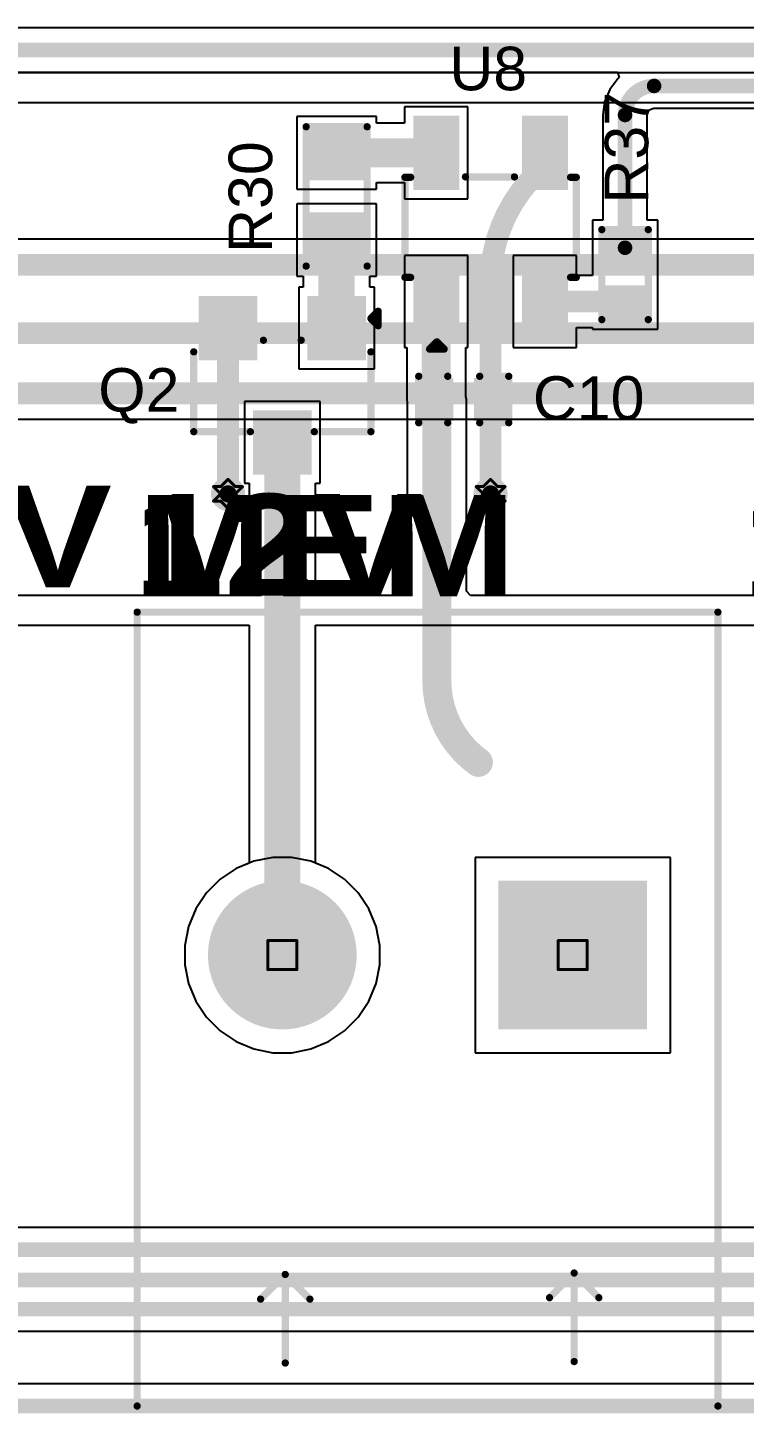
# Model space of a CAD drawing. Header units: inches. Extents: x -25 to 209, y 65 to 158.
# Drawn here: x 41.49 to 54.03, y 65.19 to 89.44 of the extents above; entities that cross this region are included whole.
import ezdxf

# ---------------------------------------------------------------- set-up
doc = ezdxf.new("R2010")
doc.units = ezdxf.units.IN
for name, color, linetype in [('Board Outline', 216, 'Continuous'), ('Bottom Layer', 5, 'Continuous'), ('Bottom Solder', 6, 'Continuous'), ('Drill Drawing', 1, 'Continuous'), ('Multi-Layer', 9, 'Continuous'), ('Pad Holes', 156, 'Continuous'), ('Top Layer', 1, 'Continuous'), ('Top Overlay', 2, 'Continuous'), ('Top Paste', 8, 'Continuous'), ('Top Solder', 216, 'Continuous'), ('Via Holes', 16, 'Continuous')]:
    doc.layers.add(name, color=color, linetype=linetype)
doc.styles.add('Arial', font='', dxfattribs={"height": 0.2})
doc.styles.add('Arial Black_Bold', font='', dxfattribs={"height": 0.2})
doc.styles.get('Arial').set_extended_font_data('Arial')
doc.styles.get('Arial Black_Bold').set_extended_font_data('Arial Black', bold=True)

# ---------------------------------------------------------------- blocks, each defined once
blk = doc.blocks.new('TB008A_508_02BE_6')
at = {"layer": 'Bottom Layer'}
blk.add_hatch(color=5, dxfattribs=at).paths.add_polyline_path([(-3.740002679999999, 1.20000014), (-1.3400024, 1.20000014), (-1.3400024, -1.20000014), (-3.740002679999999, -1.20000014)])
h = blk.add_hatch(color=5, dxfattribs=at)
edge = h.paths.add_edge_path()
edge.add_arc((2.54, 0), 1.20000014, 0, 360)
at = {"layer": 'Bottom Solder'}
blk.add_hatch(color=6, dxfattribs=at).paths.add_polyline_path([(-3.84160268, 1.30160014), (-1.2384024, 1.30160014), (-1.2384024, -1.30160014), (-3.84160268, -1.30160014)])
h = blk.add_hatch(color=6, dxfattribs=at)
edge = h.paths.add_edge_path()
edge.add_arc((2.54, 0), 1.30160014, 0, 360)
at = {"layer": 'Multi-Layer'}
h = blk.add_hatch(color=9, dxfattribs=at)
edge = h.paths.add_edge_path()
edge.add_arc((2.54, 0), 1.20000014, 0, 360)
at = {"layer": 'Pad Holes'}
h = blk.add_hatch(color=7, dxfattribs=at)
edge = h.paths.add_edge_path()
edge.add_arc((-2.54000254, 0), 0.7999984, 0, 360)
h = blk.add_hatch(color=7, dxfattribs=at)
edge = h.paths.add_edge_path()
edge.add_arc((2.54, 0), 0.7999984, 0, 360)
at = {"layer": 'Top Layer'}
blk.add_hatch(color=1, dxfattribs=at).paths.add_polyline_path([(-3.740002679999999, 1.20000014), (-1.3400024, 1.20000014), (-1.3400024, -1.20000014), (-3.740002679999999, -1.20000014)])
h = blk.add_hatch(color=1, dxfattribs=at)
edge = h.paths.add_edge_path()
edge.add_arc((2.54, 0), 1.20000014, 0, 360)
at = {"layer": 'Top Solder'}
blk.add_hatch(color=216, dxfattribs=at).paths.add_polyline_path([(-3.84160268, 1.30160014), (-1.2384024, 1.30160014), (-1.2384024, -1.30160014), (-3.84160268, -1.30160014)])
h = blk.add_hatch(color=216, dxfattribs=at)
edge = h.paths.add_edge_path()
edge.add_arc((2.54, 0), 1.30160014, 0, 360)
at = {"layer": 'Top Overlay', "const_width": 0.127}
for points in [[(5.08, 7.88999946), (-5.08, 7.88999946)], [(-5.08, 7.88999946), (-5.08, -6.000000699999999)], [(5.08, 7.88999946), (5.08, -6.000000699999999)], [(-2.56540254, 7.112), (-2.56540254, 5.5626)], [(2.4892, 7.1374), (2.4892, 5.588)], [(2.4892, 5.588), (2.0574, 6.019799999999999)], [(2.921, 6.019799999999999), (2.4892, 5.588)], [(-2.56540254, 5.5626), (-2.9972, 5.9944)], [(-2.13359746, 5.9944), (-2.56540254, 5.5626)], [(5.08, -6.000000699999999), (-5.08, -6.000000699999999)]]:
    blk.add_lwpolyline(points, dxfattribs=at)
at = {"layer": 'Top Overlay', "const_width": 0.0635}
for points in [[(-5.11175, 7.88999946, 1), (-5.04825, 7.88999946, 1)], [(-5.11175, 7.88999946, 1), (-5.04825, 7.88999946, 1)], [(5.04825, 7.88999946, 1), (5.11175, 7.88999946, 1)], [(5.04825, 7.88999946, 1), (5.11175, 7.88999946, 1)], [(-2.59715254, 7.112, 1), (-2.53365254, 7.112, 1)], [(2.45745, 7.1374, 1), (2.52095, 7.1374, 1)], [(2.02565, 6.019799999999999, 1), (2.08915, 6.019799999999999, 1)], [(2.88925, 6.019799999999999, 1), (2.95275, 6.019799999999999, 1)], [(-3.02895, 5.9944, 1), (-2.96545, 5.9944, 1)], [(-2.16534746, 5.9944, 1), (-2.10184746, 5.9944, 1)], [(-2.59715254, 5.5626, 1), (-2.53365254, 5.5626, 1)], [(-2.59715254, 5.5626, 1), (-2.53365254, 5.5626, 1)], [(-2.59715254, 5.5626, 1), (-2.53365254, 5.5626, 1)], [(2.45745, 5.588, 1), (2.52095, 5.588, 1)], [(2.45745, 5.588, 1), (2.52095, 5.588, 1)], [(2.45745, 5.588, 1), (2.52095, 5.588, 1)], [(-5.11175, -6.000000699999999, 1), (-5.04825, -6.000000699999999, 1)], [(-5.11175, -6.000000699999999, 1), (-5.04825, -6.000000699999999, 1)], [(5.04825, -6.000000699999999, 1), (5.11175, -6.000000699999999, 1)], [(5.04825, -6.000000699999999, 1), (5.11175, -6.000000699999999, 1)]]:
    blk.add_lwpolyline(points, format="xyb", close=True, dxfattribs=at)
blk = doc.blocks.new('SOT_23_5_11')
at = {"layer": 'Top Layer'}
for points in [[(-1.85000011, 1.25000004), (-0.74999977, 1.25000004), (-0.74999977, 0.65000124), (-1.85000011, 0.65000124)], [(0.74999977, 1.25000004), (1.85000011, 1.25000004), (1.85000011, 0.65000124), (0.74999977, 0.65000124)], [(-1.85000011, 0.2999994), (-0.74999977, 0.2999994), (-0.74999977, -0.2999994), (-1.85000011, -0.2999994)], [(-1.85000011, -0.65000124), (-0.74999977, -0.65000124), (-0.74999977, -1.25000004), (-1.85000011, -1.25000004)], [(0.74999977, -0.65000124), (1.85000011, -0.65000124), (1.85000011, -1.25000004), (0.74999977, -1.25000004)]]:
    blk.add_hatch(color=1, dxfattribs=at).paths.add_polyline_path(points)
at = {"layer": 'Top Paste'}
for points in [[(-1.85000011, 1.25000004), (-0.74999977, 1.25000004), (-0.74999977, 0.65000124), (-1.85000011, 0.65000124)], [(0.74999977, 1.25000004), (1.85000011, 1.25000004), (1.85000011, 0.65000124), (0.74999977, 0.65000124)], [(-1.85000011, 0.2999994), (-0.74999977, 0.2999994), (-0.74999977, -0.2999994), (-1.85000011, -0.2999994)], [(-1.85000011, -0.65000124), (-0.74999977, -0.65000124), (-0.74999977, -1.25000004), (-1.85000011, -1.25000004)], [(0.74999977, -0.65000124), (1.85000011, -0.65000124), (1.85000011, -1.25000004), (0.74999977, -1.25000004)]]:
    blk.add_hatch(color=8, dxfattribs=at).paths.add_polyline_path(points)
at = {"layer": 'Top Solder'}
for points in [[(-1.95160011, 1.35160004), (-0.6483997699999999, 1.35160004), (-0.6483997699999999, 0.54840124), (-1.95160011, 0.54840124)], [(0.6483997699999999, 1.35160004), (1.95160011, 1.35160004), (1.95160011, 0.54840124), (0.6483997699999999, 0.54840124)], [(-1.95160011, 0.4015993999999999), (-0.6483997699999999, 0.4015993999999999), (-0.6483997699999999, -0.4015993999999999), (-1.95160011, -0.4015993999999999)], [(-1.95160011, -0.54840124), (-0.6483997699999999, -0.54840124), (-0.6483997699999999, -1.35160004), (-1.95160011, -1.35160004)], [(0.6483997699999999, -0.54840124), (1.95160011, -0.54840124), (1.95160011, -1.35160004), (0.6483997699999999, -1.35160004)]]:
    blk.add_hatch(color=216, dxfattribs=at).paths.add_polyline_path(points)
at = {"layer": 'Top Overlay', "const_width": 0.127}
for points in [[(-0.8789974799999999, 1.4986), (-0.87900002, 1.3986002)], [(-0.8789974799999999, 1.4986), (0.8735949, 1.4986)], [(0.8735949, 1.4986), (0.8735974400000001, 1.3986002)], [(-2.1336, 1.0668), (-2.1336, 0.8128)], [(-2.1336, 1.0668), (-2.0066, 0.9397999999999999)], [(-2.0066, 0.9397999999999999), (-2.1336, 0.8128)], [(0.88000078, 0.43999912), (0.8799982399999999, -0.41800018)], [(-0.87900002, -1.3986002), (-0.8789974799999999, -1.4986)], [(-0.8789974799999999, -1.4986), (0.8735949, -1.4986)], [(0.8735974400000001, -1.3986002), (0.8735949, -1.4986)]]:
    blk.add_lwpolyline(points, dxfattribs=at)
at = {"layer": 'Top Overlay', "const_width": 0.0635}
for points in [[(-0.9107500199999999, 1.3986002, 1), (-0.8472500199999999, 1.3986002, 1)], [(-0.9107474799999999, 1.4986, 1), (-0.84724748, 1.4986, 1)], [(-0.9107474799999999, 1.4986, 1), (-0.84724748, 1.4986, 1)], [(0.8418448999999999, 1.4986, 1), (0.9053449, 1.4986, 1)], [(0.8418448999999999, 1.4986, 1), (0.9053449, 1.4986, 1)], [(0.84184744, 1.3986002, 1), (0.9053474399999999, 1.3986002, 1)], [(-2.16535, 1.0668, 1), (-2.10185, 1.0668, 1)], [(-2.16535, 1.0668, 1), (-2.10185, 1.0668, 1)], [(-2.03835, 0.9397999999999999, 1), (-1.97485, 0.9397999999999999, 1)], [(-2.03835, 0.9397999999999999, 1), (-1.97485, 0.9397999999999999, 1)], [(-2.16535, 0.8128, 1), (-2.10185, 0.8128, 1)], [(-2.16535, 0.8128, 1), (-2.10185, 0.8128, 1)], [(0.84825078, 0.43999912, 1), (0.91175078, 0.43999912, 1)], [(0.8482482399999999, -0.41800018, 1), (0.91174824, -0.41800018, 1)], [(-0.9107500199999999, -1.3986002, 1), (-0.8472500199999999, -1.3986002, 1)], [(-0.9107474799999999, -1.4986, 1), (-0.84724748, -1.4986, 1)], [(-0.9107474799999999, -1.4986, 1), (-0.84724748, -1.4986, 1)], [(0.8418448999999999, -1.4986, 1), (0.9053449, -1.4986, 1)], [(0.8418448999999999, -1.4986, 1), (0.9053449, -1.4986, 1)], [(0.84184744, -1.3986002, 1), (0.9053474399999999, -1.3986002, 1)]]:
    blk.add_lwpolyline(points, format="xyb", close=True, dxfattribs=at)
blk = doc.blocks.new('R___0402_21')
at = {"layer": 'Top Layer'}
for points in [[(-0.6985025399999999, -0.3175), (-0.6985025399999999, 0.3174999999999999), (-0.2413025400000001, 0.3175), (-0.2413025399999999, -0.3174999999999999)], [(0.2413000000000001, -0.3175), (0.2412999999999999, 0.3174999999999999), (0.6985, 0.3175), (0.6985, -0.3174999999999999)]]:
    blk.add_hatch(color=1, dxfattribs=at).paths.add_polyline_path(points)
at = {"layer": 'Top Paste'}
for points in [[(-0.6985025399999999, -0.3175), (-0.6985025399999999, 0.3174999999999999), (-0.2413025400000001, 0.3175), (-0.2413025399999999, -0.3174999999999999)], [(0.2413000000000001, -0.3175), (0.2412999999999999, 0.3174999999999999), (0.6985, 0.3175), (0.6985, -0.3174999999999999)]]:
    blk.add_hatch(color=8, dxfattribs=at).paths.add_polyline_path(points)
at = {"layer": 'Top Solder'}
for points in [[(-0.7535037, -0.3725011600000001), (-0.7535037, 0.3725011599999999), (-0.1863013800000001, 0.3725011600000001), (-0.1863013799999999, -0.3725011599999999)], [(0.18629884, -0.3725011600000001), (0.1862988399999999, 0.3725011599999999), (0.75350116, 0.3725011600000001), (0.75350116, -0.3725011599999999)]]:
    blk.add_hatch(color=216, dxfattribs=at).paths.add_polyline_path(points)
at = {"layer": 'Top Overlay'}
for points, const_width in [([(0.7874, 0.4064), (-0.7874050799999999, 0.40640254)], 0.127), ([(-0.7874, -0.4064), (-0.7874050799999999, 0.40640254)], 0.127), ([(0.7874, -0.4064), (0.7874, 0.4064)], 0.127), ([(0.7874, -0.4064), (-0.7874, -0.4064)], 0.127), ([(0.8127974599999999, -0.4318), (-0.8128, -0.4318)], 0.0032258)]:
    blk.add_lwpolyline(points, dxfattribs=dict(at, const_width=const_width))
for points, const_width in [([(-0.8191550799999999, 0.40640254, 1), (-0.75565508, 0.40640254, 1)], 0.0635), ([(-0.8191550799999999, 0.40640254, 1), (-0.75565508, 0.40640254, 1)], 0.0635), ([(0.7556499999999999, 0.4064, 1), (0.8191499999999999, 0.4064, 1)], 0.0635), ([(0.7556499999999999, 0.4064, 1), (0.8191499999999999, 0.4064, 1)], 0.0635), ([(-0.8191499999999999, -0.4064, 1), (-0.7556499999999999, -0.4064, 1)], 0.0635), ([(-0.8191499999999999, -0.4064, 1), (-0.7556499999999999, -0.4064, 1)], 0.0635), ([(-0.81360518, -0.4318, 1), (-0.8119948199999999, -0.4318, 1)], 0.0016129), ([(0.7556499999999999, -0.4064, 1), (0.8191499999999999, -0.4064, 1)], 0.0635), ([(0.7556499999999999, -0.4064, 1), (0.8191499999999999, -0.4064, 1)], 0.0635), ([(0.81199228, -0.4318, 1), (0.8136026399999999, -0.4318, 1)], 0.0016129)]:
    blk.add_lwpolyline(points, format="xyb", close=True, dxfattribs=dict(at, const_width=const_width))
blk = doc.blocks.new('RES_0603_28')
at = {"layer": 'Top Layer'}
for points in [[(-0.3809999999999999, 0.4445), (-0.3809999999999999, -0.4445), (-1.143, -0.4445), (-1.143, 0.4445)], [(1.143, 0.4445), (1.143, -0.4445), (0.3809999999999999, -0.4445), (0.3809999999999999, 0.4445)]]:
    blk.add_hatch(color=1, dxfattribs=at).paths.add_polyline_path(points)
at = {"layer": 'Top Paste'}
for points in [[(-0.3809999999999999, 0.4445), (-0.3809999999999999, -0.4445), (-1.143, -0.4445), (-1.143, 0.4445)], [(1.143, 0.4445), (1.143, -0.4445), (0.3809999999999999, -0.4445), (0.3809999999999999, 0.4445)]]:
    blk.add_hatch(color=8, dxfattribs=at).paths.add_polyline_path(points)
at = {"layer": 'Top Solder'}
for points in [[(-0.2794, 0.5460999999999999), (-0.2794, -0.5460999999999999), (-1.2446, -0.5460999999999999), (-1.2446, 0.5460999999999999)], [(1.2446, 0.5460999999999999), (1.2446, -0.5460999999999999), (0.2794, -0.5460999999999999), (0.2794, 0.5460999999999999)]]:
    blk.add_hatch(color=216, dxfattribs=at).paths.add_polyline_path(points)
at = {"layer": 'Top Overlay', "const_width": 0.127}
for points in [[(1.21920254, 0.5333974599999999), (-1.2192, 0.53340254)], [(-1.2192, -0.5334), (-1.2192, 0.53340254)], [(1.2192, -0.5334), (1.21920254, 0.5333974599999999)], [(1.2192, -0.5334), (-1.2192, -0.5334)]]:
    blk.add_lwpolyline(points, dxfattribs=at)
at = {"layer": 'Top Overlay', "const_width": 0.0635}
for points in [[(-1.25095, 0.53340254, 1), (-1.18745, 0.53340254, 1)], [(-1.25095, 0.53340254, 1), (-1.18745, 0.53340254, 1)], [(1.18745254, 0.5333974599999999, 1), (1.25095254, 0.5333974599999999, 1)], [(1.18745254, 0.5333974599999999, 1), (1.25095254, 0.5333974599999999, 1)], [(-1.25095, -0.5334, 1), (-1.18745, -0.5334, 1)], [(-1.25095, -0.5334, 1), (-1.18745, -0.5334, 1)], [(1.18745, -0.5334, 1), (1.25095, -0.5334, 1)], [(1.18745, -0.5334, 1), (1.25095, -0.5334, 1)]]:
    blk.add_lwpolyline(points, format="xyb", close=True, dxfattribs=at)
blk = doc.blocks.new('____23_59')
at = {"layer": 'Top Layer'}
for points in [[(-0.41000045, 1.46000089), (0.41000045, 1.46000089), (0.41000045, 0.54000019), (-0.41000045, 0.54000019)], [(-1.36000363, -0.54000019), (-0.54000273, -0.54000019), (-0.54000273, -1.46000089), (-1.36000363, -1.46000089)], [(0.54000019, -0.54000019), (1.36000109, -0.54000019), (1.36000109, -1.46000089), (0.54000019, -1.46000089)]]:
    blk.add_hatch(color=1, dxfattribs=at).paths.add_polyline_path(points)
at = {"layer": 'Top Paste'}
for points in [[(-0.41000045, 1.46000089), (0.41000045, 1.46000089), (0.41000045, 0.54000019), (-0.41000045, 0.54000019)], [(-1.36000363, -0.54000019), (-0.54000273, -0.54000019), (-0.54000273, -1.46000089), (-1.36000363, -1.46000089)], [(0.54000019, -0.54000019), (1.36000109, -0.54000019), (1.36000109, -1.46000089), (0.54000019, -1.46000089)]]:
    blk.add_hatch(color=8, dxfattribs=at).paths.add_polyline_path(points)
at = {"layer": 'Top Solder'}
for points in [[(-0.51160045, 1.56160089), (0.51160045, 1.56160089), (0.51160045, 0.43840019), (-0.51160045, 0.43840019)], [(-1.46160363, -0.43840019), (-0.43840273, -0.43840019), (-0.43840273, -1.56160089), (-1.46160363, -1.56160089)], [(0.43840019, -0.43840019), (1.46160109, -0.43840019), (1.46160109, -1.56160089), (0.43840019, -1.56160089)]]:
    blk.add_hatch(color=216, dxfattribs=at).paths.add_polyline_path(points)
at = {"layer": 'Top Overlay', "const_width": 0.127}
for points in [[(-1.5494, 0.8128), (-1.54940254, -0.5841999999999999)], [(-0.5588, 0.8128), (-1.5494, 0.8128)], [(1.54940254, 0.8128), (0.5588, 0.8128)], [(1.54940254, 0.8128), (1.54940254, -0.5841999999999999)], [(0.3302, -0.7874), (-0.33019746, -0.78740254)], [(-1.6764, -1.0414), (-1.67640254, -1.2954)], [(-1.5494, -1.1684), (-1.67640254, -1.2954)], [(-1.5494, -1.1684), (-1.6764, -1.0414)]]:
    blk.add_lwpolyline(points, dxfattribs=at)
at = {"layer": 'Top Overlay', "const_width": 0.0635}
for points in [[(-1.58115, 0.8128, 1), (-1.51765, 0.8128, 1)], [(-1.58115, 0.8128, 1), (-1.51765, 0.8128, 1)], [(-0.5905499999999999, 0.8128, 1), (-0.52705, 0.8128, 1)], [(0.52705, 0.8128, 1), (0.5905499999999999, 0.8128, 1)], [(1.51765254, 0.8128, 1), (1.58115254, 0.8128, 1)], [(1.51765254, 0.8128, 1), (1.58115254, 0.8128, 1)], [(-1.58115254, -0.5841999999999999, 1), (-1.51765254, -0.5841999999999999, 1)], [(-0.3619474599999999, -0.78740254, 1), (-0.29844746, -0.78740254, 1)], [(0.29845, -0.7874, 1), (0.36195, -0.7874, 1)], [(1.51765254, -0.5841999999999999, 1), (1.58115254, -0.5841999999999999, 1)], [(-1.70815, -1.0414, 1), (-1.64465, -1.0414, 1)], [(-1.70815, -1.0414, 1), (-1.64465, -1.0414, 1)], [(-1.58115, -1.1684, 1), (-1.51765, -1.1684, 1)], [(-1.58115, -1.1684, 1), (-1.51765, -1.1684, 1)], [(-1.70815254, -1.2954, 1), (-1.64465254, -1.2954, 1)], [(-1.70815254, -1.2954, 1), (-1.64465254, -1.2954, 1)]]:
    blk.add_lwpolyline(points, format="xyb", close=True, dxfattribs=at)
blk = doc.blocks.new('C___0402_69')
at = {"layer": 'Top Layer'}
for points in [[(-0.6985, -0.3175), (-0.6985, 0.3175), (-0.2412999999999999, 0.3175), (-0.2413, -0.3175)], [(0.2412999999999999, -0.3175), (0.2413, 0.3175), (0.6985, 0.3175), (0.6985, -0.3175)]]:
    blk.add_hatch(color=1, dxfattribs=at).paths.add_polyline_path(points)
at = {"layer": 'Top Paste'}
for points in [[(-0.6985, -0.3175), (-0.6985, 0.3175), (-0.2412999999999999, 0.3175), (-0.2413, -0.3175)], [(0.2412999999999999, -0.3175), (0.2413, 0.3175), (0.6985, 0.3175), (0.6985, -0.3175)]]:
    blk.add_hatch(color=8, dxfattribs=at).paths.add_polyline_path(points)
at = {"layer": 'Top Solder'}
for points in [[(-0.7584998799999999, -0.37749988), (-0.7584998799999999, 0.37749988), (-0.18130012, 0.37749988), (-0.18130012, -0.37749988)], [(0.18130012, -0.37749988), (0.18130012, 0.37749988), (0.7584998799999999, 0.37749988), (0.7584998799999999, -0.37749988)]]:
    blk.add_hatch(color=216, dxfattribs=at).paths.add_polyline_path(points)
at = {"layer": 'Top Overlay', "const_width": 0.127}
for points in [[(-0.7874, 0.4064), (-0.78740254, -0.40640254)], [(-0.2794, 0.4064), (-0.7874, 0.4064)], [(0.7874, 0.4064), (0.2794, 0.4064)], [(0.7874, 0.4064), (0.7874, -0.40639492)], [(-0.2794, -0.40640254), (-0.78740254, -0.40640254)], [(0.7874, -0.40639492), (0.27940254, -0.40640254)]]:
    blk.add_lwpolyline(points, dxfattribs=at)
at = {"layer": 'Top Overlay', "const_width": 0.0635}
for points in [[(-0.8191499999999999, 0.4064, 1), (-0.7556499999999999, 0.4064, 1)], [(-0.8191499999999999, 0.4064, 1), (-0.7556499999999999, 0.4064, 1)], [(-0.31115, 0.4064, 1), (-0.24765, 0.4064, 1)], [(0.24765, 0.4064, 1), (0.31115, 0.4064, 1)], [(0.7556499999999999, 0.4064, 1), (0.8191499999999999, 0.4064, 1)], [(0.7556499999999999, 0.4064, 1), (0.8191499999999999, 0.4064, 1)], [(-0.8191525399999998, -0.40640254, 1), (-0.75565254, -0.40640254, 1)], [(-0.8191525399999998, -0.40640254, 1), (-0.75565254, -0.40640254, 1)], [(-0.31115, -0.40640254, 1), (-0.24765, -0.40640254, 1)], [(0.24765254, -0.40640254, 1), (0.31115254, -0.40640254, 1)], [(0.7556499999999999, -0.40639492, 1), (0.8191499999999999, -0.40639492, 1)], [(0.7556499999999999, -0.40639492, 1), (0.8191499999999999, -0.40639492, 1)]]:
    blk.add_lwpolyline(points, format="xyb", close=True, dxfattribs=at)

msp = doc.modelspace()

# ---------------------------------------------------------------- hatches: boundary and pattern name
at = {"layer": 'Bottom Layer'}
h = msp.add_hatch(color=5, dxfattribs=at)
edge = h.paths.add_edge_path()
edge.add_arc((44.9977002, 81.28), 0.2999994, 0, 360)
h = msp.add_hatch(color=5, dxfattribs=at)
edge = h.paths.add_edge_path()
edge.add_arc((49.59075172, 81.28), 0.2999994, 0, 360)
at = {"layer": 'Top Layer'}
h = msp.add_hatch(color=1, dxfattribs=at)
edge = h.paths.add_edge_path()
edge.add_arc((44.9977002, 81.28), 0.2999994, 0, 360)
h = msp.add_hatch(color=1, dxfattribs=at)
edge = h.paths.add_edge_path()
edge.add_arc((49.59075172, 81.28), 0.2999994, 0, 360)
at = {"layer": 'Via Holes'}
h = msp.add_hatch(color=7, dxfattribs=at)
edge = h.paths.add_edge_path()
edge.add_arc((44.9977002, 81.28), 0.1499997, 0, 360)
h = msp.add_hatch(color=7, dxfattribs=at)
edge = h.paths.add_edge_path()
edge.add_arc((49.59075172, 81.28), 0.1499997, 0, 360)

# ---------------------------------------------------------------- linework, layer by layer
at = {"layer": 'Board Outline', "const_width": 0.254}
msp.add_lwpolyline([(-20.80000158, 65.31998366), (73.20000092, 65.31998366)], dxfattribs=at)
at = {"layer": 'Bottom Layer'}
for p, q in [((55.65138475999999, 88.64599745999999), (14.16914616, 88.646)), ((14.16914616, 88.12804828), (55.65136443999999, 88.12804573999999)), ((67.3872033, 85.73911478), (14.66467984, 85.73911478)), ((27.0612362, 82.58670554), (67.38720837999999, 82.58670554)), ((45.77958078, 74.91800104), (45.44959922, 74.8523649)), ((46.11602918, 74.91800104), (45.77958078, 74.91800104)), ((46.44601074, 74.8523649), (46.11602918, 74.91800104)), ((52.73580765999999, 74.91800104), (49.31980737999999, 74.91800104)), ((49.31980737999999, 74.91800104), (49.31980737999999, 71.50200075999999)), ((52.73580765999999, 71.50200075999999), (52.73580765999999, 74.91800104)), ((45.13876418, 74.7236123), (44.85901874, 74.53669115999999)), ((45.44959922, 74.8523649), (45.13876418, 74.7236123)), ((46.75684578, 74.7236123), (46.44601074, 74.8523649)), ((47.03659122, 74.53669115999999), (46.75684578, 74.7236123)), ((44.85901874, 74.53669115999999), (44.62111472, 74.29878714)), ((47.27449524, 74.29878714), (47.03659122, 74.53669115999999)), ((44.62111472, 74.29878714), (44.43419358, 74.0190417)), ((47.46141638, 74.0190417), (47.27449524, 74.29878714)), ((44.43419358, 74.0190417), (44.30544097999999, 73.70820665999999)), ((47.59016898, 73.70820665999999), (47.46141638, 74.0190417)), ((44.30544097999999, 73.70820665999999), (44.23980484, 73.3782251)), ((47.65580512, 73.3782251), (47.59016898, 73.70820665999999)), ((44.23980484, 73.3782251), (44.23980484, 73.0417767)), ((47.65580512, 73.0417767), (47.65580512, 73.3782251)), ((44.23980484, 73.0417767), (44.30544097999999, 72.71179514)), ((47.59016898, 72.71179514), (47.65580512, 73.0417767)), ((44.30544097999999, 72.71179514), (44.43419358, 72.40096009999999)), ((47.46141638, 72.40096009999999), (47.59016898, 72.71179514)), ((44.43419358, 72.40096009999999), (44.62111472, 72.12121465999999)), ((47.27449524, 72.12121465999999), (47.46141638, 72.40096009999999)), ((44.62111472, 72.12121465999999), (44.85901874, 71.88331063999999)), ((47.03659122, 71.88331063999999), (47.27449524, 72.12121465999999)), ((44.85901874, 71.88331063999999), (45.13876418, 71.6963895)), ((46.75684578, 71.6963895), (47.03659122, 71.88331063999999)), ((45.13876418, 71.6963895), (45.44959922, 71.5676369)), ((45.44959922, 71.5676369), (45.77958078, 71.50200075999999)), ((46.11602918, 71.50200075999999), (46.44601074, 71.5676369)), ((46.44601074, 71.5676369), (46.75684578, 71.6963895)), ((45.77958078, 71.50200075999999), (46.11602918, 71.50200075999999)), ((49.31980737999999, 71.50200075999999), (52.73580765999999, 71.50200075999999)), ((73.37116644, 65.70843855999999), (5.03915172, 65.70843855999999))]:
    msp.add_line(p, q, dxfattribs=at)
at = {"layer": 'Bottom Layer', "const_width": 0.3809999999999999}
for points in [[(14.66467984, 85.28590765999999), (67.7174668, 85.28590765999999)], [(26.6678918, 84.09008073999999), (67.72930065999999, 84.09008073999999)], [(27.0612362, 83.03991266), (67.71747188, 83.03991266)]]:
    msp.add_lwpolyline(points, dxfattribs=at)
at = {"layer": 'Drill Drawing', "const_width": 0.0508}
for points in [[(44.8707002, 81.407), (44.9977002, 81.53399999999999)], [(44.9977002, 81.53399999999999), (45.12470019999999, 81.407)], [(49.46375172, 81.407), (49.59075172, 81.53399999999999)], [(49.59075172, 81.53399999999999), (49.71775172, 81.407)], [(44.7437002, 81.407), (44.8707002, 81.28)], [(44.7437002, 81.407), (44.8707002, 81.407)], [(44.7437002, 81.15299999999999), (44.8707002, 81.28)], [(45.12470019999999, 81.407), (45.25170019999999, 81.407)], [(45.12470019999999, 81.28), (45.25170019999999, 81.407)], [(45.12470019999999, 81.28), (45.25170019999999, 81.15299999999999)], [(49.33675172, 81.407), (49.46375172, 81.28)], [(49.33675172, 81.407), (49.46375172, 81.407)], [(49.33675172, 81.15299999999999), (49.46375172, 81.28)], [(49.71775172, 81.407), (49.84475172, 81.407)], [(49.71775172, 81.28), (49.84475172, 81.407)], [(49.71775172, 81.28), (49.84475172, 81.15299999999999)], [(44.7437002, 81.15299999999999), (44.8707002, 81.15299999999999)], [(44.8707002, 81.15299999999999), (44.9977002, 81.026)], [(44.9977002, 81.026), (45.12470019999999, 81.15299999999999)], [(45.12470019999999, 81.15299999999999), (45.25170019999999, 81.15299999999999)], [(49.33675172, 81.15299999999999), (49.46375172, 81.15299999999999)], [(49.46375172, 81.15299999999999), (49.59075172, 81.026)], [(49.59075172, 81.026), (49.71775172, 81.15299999999999)], [(49.71775172, 81.15299999999999), (49.84475172, 81.15299999999999)], [(45.69380498, 73.4640009), (46.20180498, 73.4640009)], [(45.69380498, 72.95600089999999), (45.69380498, 73.4640009)], [(46.20180498, 72.95600089999999), (46.20180498, 73.4640009)], [(50.77380752, 73.4640009), (51.28180752, 73.4640009)], [(50.77380752, 72.95600089999999), (50.77380752, 73.4640009)], [(51.28180752, 72.95600089999999), (51.28180752, 73.4640009)], [(45.69380498, 72.95600089999999), (46.20180498, 72.95600089999999)], [(50.77380752, 72.95600089999999), (51.28180752, 72.95600089999999)]]:
    msp.add_lwpolyline(points, dxfattribs=at)
at = {"layer": 'Drill Drawing', "const_width": 0.0254}
for points in [[(44.9850002, 81.53399999999999, 1), (45.0104002, 81.53399999999999, 1)], [(44.9850002, 81.53399999999999, 1), (45.0104002, 81.53399999999999, 1)], [(49.57805172, 81.53399999999999, 1), (49.60345172, 81.53399999999999, 1)], [(49.57805172, 81.53399999999999, 1), (49.60345172, 81.53399999999999, 1)], [(44.7310002, 81.407, 1), (44.75640019999999, 81.407, 1)], [(44.7310002, 81.407, 1), (44.75640019999999, 81.407, 1)], [(44.8580002, 81.407, 1), (44.8834002, 81.407, 1)], [(44.8580002, 81.407, 1), (44.8834002, 81.407, 1)], [(44.8580002, 81.28, 1), (44.8834002, 81.28, 1)], [(44.8580002, 81.28, 1), (44.8834002, 81.28, 1)], [(45.1120002, 81.407, 1), (45.1374002, 81.407, 1)], [(45.1120002, 81.407, 1), (45.1374002, 81.407, 1)], [(45.1120002, 81.28, 1), (45.1374002, 81.28, 1)], [(45.1120002, 81.28, 1), (45.1374002, 81.28, 1)], [(45.2390002, 81.407, 1), (45.2644002, 81.407, 1)], [(45.2390002, 81.407, 1), (45.2644002, 81.407, 1)], [(49.32405172, 81.407, 1), (49.34945172, 81.407, 1)], [(49.32405172, 81.407, 1), (49.34945172, 81.407, 1)], [(49.45105172, 81.407, 1), (49.47645172, 81.407, 1)], [(49.45105172, 81.407, 1), (49.47645172, 81.407, 1)], [(49.45105172, 81.28, 1), (49.47645172, 81.28, 1)], [(49.45105172, 81.28, 1), (49.47645172, 81.28, 1)], [(49.70505171999999, 81.407, 1), (49.73045172, 81.407, 1)], [(49.70505171999999, 81.407, 1), (49.73045172, 81.407, 1)], [(49.70505171999999, 81.28, 1), (49.73045172, 81.28, 1)], [(49.70505171999999, 81.28, 1), (49.73045172, 81.28, 1)], [(49.83205172, 81.407, 1), (49.85745171999999, 81.407, 1)], [(49.83205172, 81.407, 1), (49.85745171999999, 81.407, 1)], [(44.7310002, 81.15299999999999, 1), (44.75640019999999, 81.15299999999999, 1)], [(44.7310002, 81.15299999999999, 1), (44.75640019999999, 81.15299999999999, 1)], [(44.8580002, 81.15299999999999, 1), (44.8834002, 81.15299999999999, 1)], [(44.8580002, 81.15299999999999, 1), (44.8834002, 81.15299999999999, 1)], [(44.9850002, 81.026, 1), (45.0104002, 81.026, 1)], [(44.9850002, 81.026, 1), (45.0104002, 81.026, 1)], [(45.1120002, 81.15299999999999, 1), (45.1374002, 81.15299999999999, 1)], [(45.1120002, 81.15299999999999, 1), (45.1374002, 81.15299999999999, 1)], [(45.2390002, 81.15299999999999, 1), (45.2644002, 81.15299999999999, 1)], [(45.2390002, 81.15299999999999, 1), (45.2644002, 81.15299999999999, 1)], [(49.32405172, 81.15299999999999, 1), (49.34945172, 81.15299999999999, 1)], [(49.32405172, 81.15299999999999, 1), (49.34945172, 81.15299999999999, 1)], [(49.45105172, 81.15299999999999, 1), (49.47645172, 81.15299999999999, 1)], [(49.45105172, 81.15299999999999, 1), (49.47645172, 81.15299999999999, 1)], [(49.57805172, 81.026, 1), (49.60345172, 81.026, 1)], [(49.57805172, 81.026, 1), (49.60345172, 81.026, 1)], [(49.70505171999999, 81.15299999999999, 1), (49.73045172, 81.15299999999999, 1)], [(49.70505171999999, 81.15299999999999, 1), (49.73045172, 81.15299999999999, 1)], [(49.83205172, 81.15299999999999, 1), (49.85745171999999, 81.15299999999999, 1)], [(49.83205172, 81.15299999999999, 1), (49.85745171999999, 81.15299999999999, 1)], [(45.68110497999999, 73.4640009, 1), (45.70650498, 73.4640009, 1)], [(45.68110497999999, 73.4640009, 1), (45.70650498, 73.4640009, 1)], [(46.18910498, 73.4640009, 1), (46.21450498, 73.4640009, 1)], [(46.18910498, 73.4640009, 1), (46.21450498, 73.4640009, 1)], [(50.76110752, 73.4640009, 1), (50.78650752, 73.4640009, 1)], [(50.76110752, 73.4640009, 1), (50.78650752, 73.4640009, 1)], [(51.26910752, 73.4640009, 1), (51.29450752, 73.4640009, 1)], [(51.26910752, 73.4640009, 1), (51.29450752, 73.4640009, 1)], [(45.68110497999999, 72.95600089999999, 1), (45.70650498, 72.95600089999999, 1)], [(45.68110497999999, 72.95600089999999, 1), (45.70650498, 72.95600089999999, 1)], [(46.18910498, 72.95600089999999, 1), (46.21450498, 72.95600089999999, 1)], [(46.18910498, 72.95600089999999, 1), (46.21450498, 72.95600089999999, 1)], [(50.76110752, 72.95600089999999, 1), (50.78650752, 72.95600089999999, 1)], [(50.76110752, 72.95600089999999, 1), (50.78650752, 72.95600089999999, 1)], [(51.26910752, 72.95600089999999, 1), (51.29450752, 72.95600089999999, 1)], [(51.26910752, 72.95600089999999, 1), (51.29450752, 72.95600089999999, 1)]]:
    msp.add_lwpolyline(points, format="xyb", close=True, dxfattribs=at)
at = {"layer": 'Top Layer'}
for p, q in [((62.55814768, 89.43639973999998), (39.86912015999999, 89.43639973999998)), ((39.86912015999999, 88.65946962), (51.81008941999999, 88.65946962)), ((51.81688138, 88.54341194), (51.67436706, 88.35768206)), ((51.81008941999999, 88.65946962), (51.84274874, 88.5632595)), ((51.84274874, 88.5632595), (51.81688138, 88.54341194)), ((51.67436706, 88.35768206), (51.58477872, 88.14139598)), ((49.19489272, 88.05021506), (48.08689391999999, 88.05021506)), ((48.08689391999999, 88.05021506), (48.08689391999999, 87.76419328)), ((49.19489272, 86.44221725999999), (49.19489272, 88.05021506)), ((51.58477872, 88.14139598), (51.55422252, 87.90929332)), ((52.36343604, 87.99685727999999), (52.44416485999999, 88.03029384)), ((52.44416485999999, 88.03029384), (52.45099999999999, 88.02893493999998)), ((52.45099999999999, 88.02893493999998), (60.78689646, 88.02893493999998)), ((47.59620148, 87.88124155999999), (46.19920148, 87.88124155999999)), ((46.19920148, 87.88124155999999), (46.19920148, 86.61124156)), ((47.59620148, 87.76419328), (47.59620148, 87.88124155999999)), ((48.08689391999999, 87.76419328), (47.59620148, 87.76419328)), ((51.55422252, 87.90929332), (51.55442826, 87.90929332)), ((51.55442826, 87.90929332), (51.55442826, 86.06861628)), ((52.32999947999999, 87.91612846), (52.36343604, 87.99685727999999)), ((52.33135837999999, 87.90929332), (52.32999947999999, 87.91612846)), ((52.33135837999999, 86.06861628), (52.33135837999999, 87.90929332)), ((46.19920148, 86.61124156), (47.59620148, 86.61124156)), ((47.59620148, 86.61124156), (47.59620148, 86.72828984)), ((47.59620148, 86.72828984), (48.08689391999999, 86.72828984)), ((48.08689391999999, 86.72828984), (48.08689391999999, 86.44221725999999)), ((47.59620148, 86.35724155999999), (46.19920148, 86.35724155999999)), ((46.19920148, 86.35724155999999), (46.19920148, 85.08724156)), ((47.59620148, 85.08724156), (47.59620148, 86.35724155999999)), ((48.08689391999999, 86.44221725999999), (49.19489272, 86.44221725999999)), ((51.55442826, 86.06861628), (51.37139332, 86.06861628)), ((51.37139332, 86.06861628), (51.37139332, 85.09942086)), ((52.51439332, 86.06861628), (52.33135837999999, 86.06861628)), ((52.51439332, 85.10341627999999), (52.51439332, 86.06861628)), ((49.19489272, 85.45021518), (48.08689391999999, 85.45021518)), ((48.08689391999999, 85.45021518), (48.08689391999999, 83.84221738)), ((49.19489272, 83.84221738), (49.19489272, 85.45021518)), ((51.094894, 85.45021518), (49.9868952, 85.45021518)), ((49.9868952, 85.45021518), (49.9868952, 83.84221738)), ((51.094894, 85.09942086), (51.094894, 85.45021518)), ((51.37139332, 85.09942086), (51.094894, 85.09942086)), ((52.51439332, 84.16361374), (52.51439332, 85.10341627999999)), ((46.19920148, 85.08724156), (46.31500516, 85.08724156)), ((46.31500516, 84.89449366), (46.23370483999999, 84.89449366)), ((46.23370483999999, 84.89449366), (46.23370483999999, 83.4664955)), ((46.31500516, 85.08724156), (46.31500516, 84.89449366)), ((47.4803978, 84.89449366), (47.4803978, 85.08724156)), ((47.4803978, 85.08724156), (47.59620148, 85.08724156)), ((47.5617032, 84.89449366), (47.4803978, 84.89449366)), ((47.5617032, 83.4664955), (47.5617032, 84.89449366)), ((51.094894, 83.84221738), (51.094894, 84.19300661999999)), ((51.094894, 84.19300661999999), (51.37139332, 84.19300661999999)), ((51.37139332, 84.19300661999999), (51.37139332, 84.16361374)), ((51.37139332, 84.16361374), (52.51439332, 84.16361374)), ((48.08689391999999, 83.84221738), (48.1229416, 83.84221738)), ((48.1229416, 83.84221738), (48.1229416, 82.93090348)), ((49.15884504, 82.98146726), (49.15884504, 83.84221738)), ((49.15884504, 83.84221738), (49.19489272, 83.84221738)), ((49.9868952, 83.84221738), (51.094894, 83.84221738)), ((46.23370483999999, 83.4664955), (47.5617032, 83.4664955)), ((48.1229416, 82.93090348), (48.133, 82.88033716)), ((49.16890343999999, 82.93089839999999), (49.15884504, 82.98146726)), ((49.16888312, 79.57475068), (49.16890343999999, 82.93089839999999)), ((46.61170002, 82.89449257999999), (45.28370166, 82.89449257999999)), ((45.28370166, 82.89449257999999), (45.28370166, 81.46649442)), ((46.61170002, 81.46649442), (46.61170002, 82.89449257999999)), ((48.133, 82.88033716), (48.13297968, 79.50290678)), ((45.28370166, 81.46649442), (45.36500452, 81.46649442)), ((45.36500452, 81.46649442), (45.36500452, 79.50290678)), ((46.53039715999999, 79.50290678), (46.53039715999999, 81.46649442)), ((46.53039715999999, 81.46649442), (46.61170002, 81.46649442)), ((49.24072702, 79.50290678), (49.16888312, 79.57475068)), ((45.36500452, 79.50290678), (36.30586846, 79.50290678)), ((48.13297968, 79.50290678), (46.53039715999999, 79.50290678)), ((58.06500452, 79.50290678), (49.24072702, 79.50290678)), ((33.8305013, 78.98495505999999), (45.36500452, 78.98495505999999)), ((45.36500452, 78.98495505999999), (45.36500452, 74.8173256)), ((46.53039715999999, 74.81741195999999), (46.53039715999999, 78.98495505999999)), ((46.53039715999999, 78.98495505999999), (58.06500452, 78.98495505999999)), ((45.13876418, 74.7236123), (44.85901874, 74.53669115999999)), ((45.36500452, 74.8173256), (45.13876418, 74.7236123)), ((46.75684578, 74.7236123), (46.53039715999999, 74.81741195999999)), ((47.03659122, 74.53669115999999), (46.75684578, 74.7236123)), ((44.85901874, 74.53669115999999), (44.62111472, 74.29878714)), ((47.27449524, 74.29878714), (47.03659122, 74.53669115999999)), ((44.62111472, 74.29878714), (44.43419358, 74.0190417)), ((47.46141638, 74.0190417), (47.27449524, 74.29878714)), ((44.43419358, 74.0190417), (44.30544097999999, 73.70820665999999)), ((47.59016898, 73.70820665999999), (47.46141638, 74.0190417)), ((44.30544097999999, 73.70820665999999), (44.23980484, 73.3782251)), ((47.65580512, 73.3782251), (47.59016898, 73.70820665999999)), ((44.23980484, 73.3782251), (44.23980484, 73.0417767)), ((47.65580512, 73.0417767), (47.65580512, 73.3782251)), ((44.23980484, 73.0417767), (44.30544097999999, 72.71179514)), ((47.59016898, 72.71179514), (47.65580512, 73.0417767)), ((44.30544097999999, 72.71179514), (44.43419358, 72.40096009999999)), ((47.46141638, 72.40096009999999), (47.59016898, 72.71179514)), ((44.43419358, 72.40096009999999), (44.62111472, 72.12121465999999)), ((47.27449524, 72.12121465999999), (47.46141638, 72.40096009999999)), ((44.62111472, 72.12121465999999), (44.85901874, 71.88331063999999)), ((47.03659122, 71.88331063999999), (47.27449524, 72.12121465999999)), ((44.85901874, 71.88331063999999), (45.13876418, 71.6963895)), ((46.75684578, 71.6963895), (47.03659122, 71.88331063999999)), ((45.13876418, 71.6963895), (45.44959922, 71.5676369)), ((45.44959922, 71.5676369), (45.77958078, 71.50200075999999)), ((46.11602918, 71.50200075999999), (46.44601074, 71.5676369)), ((46.44601074, 71.5676369), (46.75684578, 71.6963895)), ((45.77958078, 71.50200075999999), (46.11602918, 71.50200075999999)), ((64.92599156, 68.44553493999999), (1.26790958, 68.44553493999999)), ((-14.71021696, 66.62720481999999), (65.14317172, 66.62720481999999)), ((73.37116644, 65.70843855999999), (-20.9711671, 65.70843855999999))]:
    msp.add_line(p, q, dxfattribs=at)
for points, const_width in [([(39.86912015999999, 89.04793468), (62.55814768, 89.04793468)], 0.254), ([(52.45099999999999, 88.41739999999999), (63.3476, 88.41739999999999)], 0.254), ([(51.94289332, 85.58601628), (51.94289332, 87.90929332)], 0.254), ([(46.89770148, 87.24624156), (48.64089332, 87.24624156)], 0.508), ([(48.64089332, 87.24621615999999), (48.64089332, 87.24624156)], 0.3809999999999999), ([(50.4313952, 86.92316118), (50.5408946, 87.24621615999999)], 0.3809999999999999), ([(46.89770148, 84.18049458), (46.89770148, 85.72224156)], 0.635), ([(49.59089396, 84.64621627999999), (49.5910489, 85.00571771999999)], 0.3809999999999999), ([(48.64089332, 82.93090348), (48.64089332, 84.64621627999999)], 0.508), ([(49.59075172, 82.93090348), (49.59075172, 84.64621627999999)], 0.3809999999999999), ([(50.5408946, 84.64621374000001), (50.5408946, 84.64621627999999)], 0.3809999999999999), ([(50.5408946, 84.64621374000001), (51.94289332, 84.64621374000001)], 0.3809999999999999), ([(44.9977002, 81.28), (44.9977002, 84.18049458)], 0.3809999999999999), ([(46.89770148, 84.18049458), (46.89770401999999, 84.18049458)], 0.3809999999999999), ([(48.65092124, 78.0100294), (48.65095172, 82.93090093999999)], 0.508), ([(49.59075172, 81.28), (49.59075172, 82.93090348)], 0.3809999999999999), ([(45.94770084, 73.2100009), (45.94770084, 82.1804935)], 0.635), ([(-14.2601696, 68.05706987999999), (64.92599156, 68.05706987999999)], 0.254), ([(-14.53241696, 67.52366988), (65.02767284, 67.52366988)], 0.254), ([(-14.71021696, 67.01566987999999), (65.14317172, 67.01566987999999)], 0.254)]:
    msp.add_lwpolyline(points, dxfattribs=dict(at, const_width=const_width))
for points, const_width in [([(51.94289332, 87.90929332, -0.4142135623730951), (52.45099999999999, 88.41739999999999)], 0.254), ([(49.5910489, 85.00571771999999, -0.2038325233862925), (50.4313952, 86.92316118)], 0.3809999999999999), ([(49.37725963999999, 76.58222682, -0.239739128696991), (48.65092124, 78.0100294)], 0.508)]:
    msp.add_lwpolyline(points, format="xyb", dxfattribs=dict(at, const_width=const_width))
for points, const_width in [([(52.3875, 88.41739999999999, 1), (52.51449999999999, 88.41739999999999, 1)], 0.127), ([(52.3875, 88.41739999999999, 1), (52.51449999999999, 88.41739999999999, 1)], 0.127), ([(51.87939332000001, 87.90929332, 1), (52.00639332, 87.90929332, 1)], 0.127), ([(51.87939332000001, 87.90929332, 1), (52.00639332, 87.90929332, 1)], 0.127), ([(46.77070148, 87.24624156, 1), (47.02470148, 87.24624156, 1)], 0.254), ([(48.51389331999999, 87.24624156, 1), (48.76789331999999, 87.24624156, 1)], 0.254), ([(48.54564332, 87.24624156, 1), (48.73614332, 87.24624156, 1)], 0.1905), ([(48.54564332, 87.24621615999999, 1), (48.73614332, 87.24621615999999, 1)], 0.1905), ([(50.44564459999999, 87.24621615999999, 1), (50.63614459999999, 87.24621615999999, 1)], 0.1905), ([(50.3361452, 86.92316118, 1), (50.5266452, 86.92316118, 1)], 0.1905), ([(50.3361452, 86.92316118, 1), (50.5266452, 86.92316118, 1)], 0.1905), ([(46.73895148, 85.72224156, 1), (47.05645147999999, 85.72224156, 1)], 0.3175), ([(51.87939332000001, 85.58601628, 1), (52.00639332, 85.58601628, 1)], 0.127), ([(49.4957989, 85.00571771999999, 1), (49.6862989, 85.00571771999999, 1)], 0.1905), ([(49.4957989, 85.00571771999999, 1), (49.6862989, 85.00571771999999, 1)], 0.1905), ([(48.51389331999999, 84.64621627999999, 1), (48.76789331999999, 84.64621627999999, 1)], 0.254), ([(49.49550172, 84.64621627999999, 1), (49.68600171999999, 84.64621627999999, 1)], 0.1905), ([(49.49564396, 84.64621627999999, 1), (49.68614396, 84.64621627999999, 1)], 0.1905), ([(50.44564459999999, 84.64621627999999, 1), (50.63614459999999, 84.64621627999999, 1)], 0.1905), ([(50.44564459999999, 84.64621374000001, 1), (50.63614459999999, 84.64621374000001, 1)], 0.1905), ([(50.44564459999999, 84.64621374000001, 1), (50.63614459999999, 84.64621374000001, 1)], 0.1905), ([(51.84764332, 84.64621374000001, 1), (52.03814332, 84.64621374000001, 1)], 0.1905), ([(44.9024502, 84.18049458, 1), (45.0929502, 84.18049458, 1)], 0.1905), ([(46.73895148, 84.18049458, 1), (47.05645147999999, 84.18049458, 1)], 0.3175), ([(46.80245147999999, 84.18049458, 1), (46.99295148, 84.18049458, 1)], 0.1905), ([(46.80245402, 84.18049458, 1), (46.99295402, 84.18049458, 1)], 0.1905), ([(48.51389331999999, 82.93090348, 1), (48.76789331999999, 82.93090348, 1)], 0.254), ([(48.52395172, 82.93090093999999, 1), (48.77795172, 82.93090093999999, 1)], 0.254), ([(49.49550172, 82.93090348, 1), (49.68600171999999, 82.93090348, 1)], 0.1905), ([(49.49550172, 82.93090348, 1), (49.68600171999999, 82.93090348, 1)], 0.1905), ([(45.78895084, 82.1804935, 1), (46.10645084, 82.1804935, 1)], 0.3175), ([(44.9024502, 81.28, 1), (45.0929502, 81.28, 1)], 0.1905), ([(49.49550172, 81.28, 1), (49.68600171999999, 81.28, 1)], 0.1905), ([(48.52392123999999, 78.0100294, 1), (48.77792124, 78.0100294, 1)], 0.254), ([(48.52392123999999, 78.0100294, 1), (48.77792124, 78.0100294, 1)], 0.254), ([(49.25025964, 76.58222682, 1), (49.50425964, 76.58222682, 1)], 0.254), ([(45.78895084, 73.2100009, 1), (46.10645084, 73.2100009, 1)], 0.3175)]:
    msp.add_lwpolyline(points, format="xyb", close=True, dxfattribs=dict(at, const_width=const_width))

# ---------------------------------------------------------------- block references
for name, p, rotation in [('RES_0603_28', (46.89770148, 86.48424155999999), 270), ('SOT_23_5_11', (49.59089396, 85.94621622), 90), ('R___0402_21', (51.94289332, 85.11611374), 270), ('____23_59', (45.94770084, 83.18049403999999), 180), ('C___0402_69', (49.12085172, 82.93090348), 180), ('TB008A_508_02BE_6', (48.48780497999999, 73.2100009), 180)]:
    msp.add_blockref(name, p, dxfattribs=dict(rotation=rotation))

# ---------------------------------------------------------------- texts
at = {"layer": 'Top Overlay', "style": 'Arial'}
for s, p in [('U8', (48.86980574, 88.34132446)), ('Q2', (42.72704941999999, 82.71831818)), ('C10', (50.33040988, 82.57552446))]:
    msp.add_text(s, height=0.7619999999999999, dxfattribs=at).set_placement(p)
at = {"layer": 'Top Overlay'}
for s, height, rotation, style, p in [('R37', 0.7619999999999999, 90, 'Arial', (52.34927553999999, 86.36033019999999)), ('R30', 0.7619999999999999, 90, 'Arial', (45.76977638, 85.4967302)), ('GND   485_P   485_N   12V', 1.778, 360, 'Arial Black_Bold', (7.884421619999999, 79.64296746)), ('RESIN     12V', 1.778, 360, 'Arial Black_Bold', (30.70791166, 79.49976988)), ('MEM     12V', 1.778, 360, 'Arial Black_Bold', (43.40780497999999, 79.48495659999999))]:
    msp.add_text(s, height=height, rotation=rotation, dxfattribs=dict(at, style=style)).set_placement(p)

doc.saveas('drawing.dxf')
